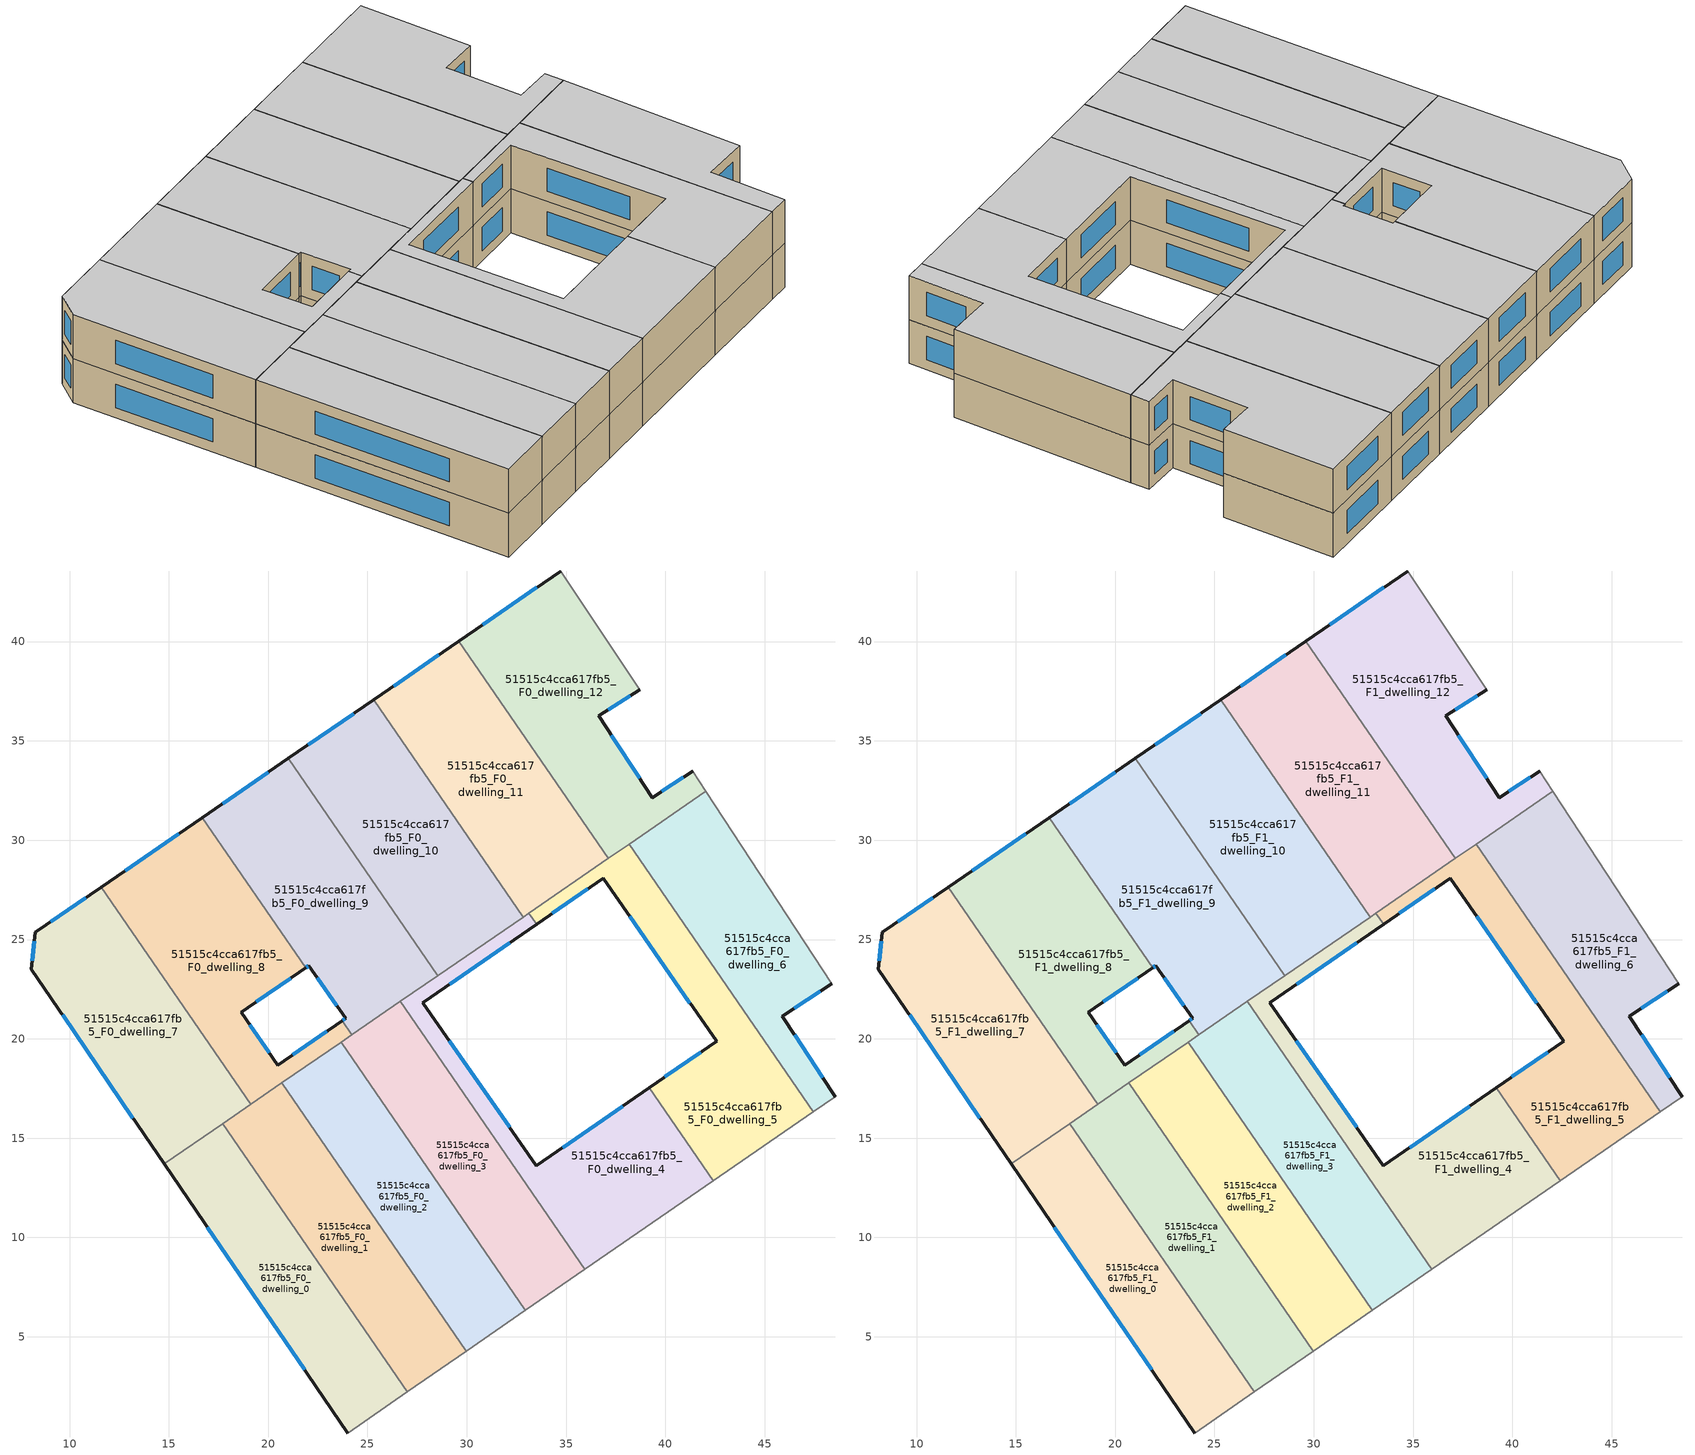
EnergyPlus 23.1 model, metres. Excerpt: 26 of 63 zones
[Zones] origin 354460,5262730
51515c4cca617fb5_F0_dwelling_0
 floor ground (EU_floor_Construction): 17.72,15.73 27.01,2.22 24,0.15 14.76,13.7 z0
 wall outside (EU_wall_Construction): 14.76,13.7 24,0.15 z0:3
 wall to 51515c4cca617fb5_F0_dwelling_1 (EU_wall_Construction): 27.01,2.22 17.72,15.73 z0:3
 wall adiabatic (EU_wall_Construction): 24,0.15 27.01,2.22 z0:3
 wall to 51515c4cca617fb5_F0_dwelling_7 (EU_wall_Construction): 17.72,15.73 14.76,13.7 z0:3
 window (EU_Window_Construction): 16.93,10.52 21.83,3.33 z0.7:2.3
51515c4cca617fb5_F0_dwelling_1
 floor ground (EU_floor_Construction): 20.7,17.78 29.98,4.28 27.01,2.22 17.72,15.73 z0
 wall to 51515c4cca617fb5_F0_dwelling_2 (EU_wall_Construction): 29.98,4.28 20.7,17.78 z0:3
 wall adiabatic (EU_wall_Construction): 27.01,2.22 29.98,4.28 z0:3
 wall to 51515c4cca617fb5_F0_dwelling_8 (EU_wall_Construction): 20.7,17.78 19.13,16.7 z0:3
 wall to 51515c4cca617fb5_F0_dwelling_7 (EU_wall_Construction): 19.13,16.71 17.72,15.73 z0:3
51515c4cca617fb5_F0_dwelling_10
 floor ground (EU_floor_Construction): 25.32,37.07 32.84,26.13 28.55,23.18 21.02,34.12 z0
 wall outside (EU_wall_Construction): 25.32,37.07 21.02,34.12 z0:3
 wall to 51515c4cca617fb5_F0_dwelling_11 (EU_wall_Construction): 32.84,26.13 25.32,37.07 z0:3
 wall to 51515c4cca617fb5_F0_dwelling_9 (EU_wall_Construction): 21.02,34.12 28.55,23.18 z0:3
 wall to 51515c4cca617fb5_F0_dwelling_4 (EU_wall_Construction): 28.55,23.18 32.84,26.13 z0:3
 window (EU_Window_Construction): 24.31,36.38 22.03,34.81 z0.7:2.3
51515c4cca617fb5_F0_dwelling_11
 floor ground (EU_floor_Construction): 29.61,40.02 37.13,29.08 32.84,26.13 25.32,37.07 z0
 wall outside (EU_wall_Construction): 29.61,40.02 25.32,37.07 z0:3
 wall to 51515c4cca617fb5_F0_dwelling_12 (EU_wall_Construction): 37.13,29.08 29.61,40.02 z0:3
 wall to 51515c4cca617fb5_F0_dwelling_5 (EU_wall_Construction): 33.13,26.33 37.13,29.08 z0:3
 wall to 51515c4cca617fb5_F0_dwelling_4 (EU_wall_Construction): 32.84,26.13 33.13,26.33 z0:3
 window (EU_Window_Construction): 28.6,39.33 26.32,37.76 z0.7:2.3
51515c4cca617fb5_F0_dwelling_12
 floor ground (EU_floor_Construction): 38.7,37.58 36.66,36.26 39.34,32.14 41.39,33.47 42.04,32.46 37.13,29.08 29.61,40.02 34.74,43.55 z0
 wall outside (EU_wall_Construction): 34.74,43.55 29.61,40.02 / 41.39,33.47 39.34,32.14 36.66,36.26 38.7,37.58 z0:3
 wall adiabatic (EU_wall_Construction): 42.04,32.46 41.39,33.47 / 38.7,37.58 34.74,43.55 z0:3
 wall to 51515c4cca617fb5_F0_dwelling_6 (EU_wall_Construction): 38.18,29.81 42.04,32.46 z0:3
 wall to 51515c4cca617fb5_F0_dwelling_5 (EU_wall_Construction): 37.13,29.08 38.18,29.81 z0:3
 window (EU_Window_Construction): 33.54,42.72 30.81,40.85 / 37.14,36.57 38.22,37.27 / 38.71,33.11 37.29,35.29 / 40.91,33.16 39.82,32.45 z0.7:2.3
51515c4cca617fb5_F0_dwelling_2
 floor ground (EU_floor_Construction): 23.67,19.83 32.96,6.33 29.98,4.28 20.7,17.78 z0
 wall to 51515c4cca617fb5_F0_dwelling_3 (EU_wall_Construction): 32.96,6.33 23.67,19.83 z0:3
 wall adiabatic (EU_wall_Construction): 29.98,4.28 32.96,6.33 z0:3
 wall to 51515c4cca617fb5_F0_dwelling_8 (EU_wall_Construction): 23.67,19.83 20.7,17.78 z0:3
51515c4cca617fb5_F0_dwelling_3
 floor ground (EU_floor_Construction): 26.66,21.88 35.94,8.39 32.96,6.33 23.67,19.83 z0
 wall to 51515c4cca617fb5_F0_dwelling_4 (EU_wall_Construction): 35.94,8.39 26.66,21.88 z0:3
 wall adiabatic (EU_wall_Construction): 32.96,6.33 35.94,8.39 z0:3
 wall to 51515c4cca617fb5_F0_dwelling_9 (EU_wall_Construction): 26.66,21.88 24.21,20.2 z0:3
 wall to 51515c4cca617fb5_F0_dwelling_8 (EU_wall_Construction): 24.21,20.2 23.68,19.83 z0:3
51515c4cca617fb5_F0_dwelling_4
 floor ground (EU_floor_Construction): 33.52,25.77 27.79,21.82 33.5,13.61 39.18,17.53 42.4,12.85 35.94,8.39 26.66,21.88 33.13,26.33 z0
 wall outside (EU_wall_Construction): 39.18,17.53 33.5,13.61 27.79,21.82 33.52,25.77 z0:3
 wall to 51515c4cca617fb5_F0_dwelling_5 (EU_wall_Construction): 33.52,25.77 33.13,26.33 / 42.4,12.85 39.18,17.53 z0:3
 wall adiabatic (EU_wall_Construction): 35.94,8.39 42.4,12.85 z0:3
 wall to 51515c4cca617fb5_F0_dwelling_9 (EU_wall_Construction): 28.55,23.18 26.66,21.88 z0:3
 window (EU_Window_Construction): 29.14,22.75 32.17,24.84 / 32.16,15.54 29.13,19.89 / 37.85,16.61 34.84,14.53 z0.7:2.3
51515c4cca617fb5_F0_dwelling_5
 floor ground (EU_floor_Construction): 38.18,29.81 47.45,16.33 42.4,12.85 39.18,17.53 42.58,19.87 36.87,28.09 33.52,25.77 33.13,26.33 z0
 wall outside (EU_wall_Construction): 33.52,25.77 36.87,28.09 42.58,19.87 39.18,17.53 z0:3
 wall to 51515c4cca617fb5_F0_dwelling_6 (EU_wall_Construction): 47.45,16.33 38.18,29.81 z0:3
 wall adiabatic (EU_wall_Construction): 42.4,12.85 47.45,16.33 z0:3
 window (EU_Window_Construction): 38.21,26.16 41.24,21.8 / 34.3,26.32 36.08,27.55 / 41.78,19.32 39.98,18.08 z0.7:2.3
51515c4cca617fb5_F0_dwelling_6
 floor ground (EU_floor_Construction): 42.04,32.46 48.39,22.76 45.9,21.15 48.55,17.09 47.45,16.33 38.18,29.81 z0
 wall outside (EU_wall_Construction): 48.55,17.09 45.9,21.15 48.39,22.76 z0:3
 wall adiabatic (EU_wall_Construction): 48.39,22.76 42.04,32.46 / 47.45,16.33 48.55,17.09 z0:3
 window (EU_Window_Construction): 46.48,21.53 47.8,22.39 / 47.92,18.04 46.52,20.2 z0.7:2.3
51515c4cca617fb5_F0_dwelling_7
 floor ground (EU_floor_Construction): 11.61,27.64 19.13,16.71 14.76,13.7 8.08,23.5 8.28,25.35 z0
 wall outside (EU_wall_Construction): 11.61,27.64 8.28,25.35 8.08,23.5 14.76,13.7 z0:3
 wall to 51515c4cca617fb5_F0_dwelling_8 (EU_wall_Construction): 19.13,16.71 11.61,27.64 z0:3
 window (EU_Window_Construction): 10.83,27.11 9.06,25.89 / 9.65,21.2 13.19,16 / 8.23,24.92 8.13,23.94 z0.7:2.3
51515c4cca617fb5_F0_dwelling_8
 floor ground (EU_floor_Construction): 16.69,31.14 21.89,23.58 18.64,21.34 20.49,18.68 23.72,20.92 24.21,20.2 19.13,16.71 11.61,27.64 z0
 wall outside (EU_wall_Construction): 23.72,20.92 20.49,18.68 18.64,21.34 21.89,23.58 / 16.69,31.14 11.61,27.64 z0:3
 wall to 51515c4cca617fb5_F0_dwelling_9 (EU_wall_Construction): 21.89,23.58 16.69,31.14 / 24.21,20.2 23.72,20.92 z0:3
 window (EU_Window_Construction): 19.4,21.86 21.13,23.05 / 20.05,19.3 19.07,20.71 / 22.96,20.39 21.25,19.2 / 15.5,30.32 12.8,28.46 z0.7:2.3
51515c4cca617fb5_F0_dwelling_9
 floor ground (EU_floor_Construction): 21.02,34.12 28.55,23.18 24.21,20.2 23.72,20.92 23.9,21.04 22.05,23.69 21.89,23.58 16.69,31.14 z0
 wall outside (EU_wall_Construction): 21.89,23.58 22.05,23.69 23.9,21.04 23.72,20.92 / 21.02,34.12 16.69,31.14 z0:3
 window (EU_Window_Construction): 22.48,23.07 23.46,21.66 / 21.93,23.6 22.01,23.66 / 20.01,33.42 17.71,31.84 / 23.86,21.01 23.76,20.95 z0.7:2.3
51515c4cca617fb5_F1_dwelling_0
 floor to 51515c4cca617fb5_F0_dwelling_0 (EU_floor_Construction): 17.72,15.73 27.01,2.22 24,0.15 14.76,13.7 z3
 wall outside (EU_wall_Construction): 14.76,13.7 24,0.15 z3:6
 wall to 51515c4cca617fb5_F1_dwelling_1 (EU_wall_Construction): 27.01,2.22 17.72,15.73 z3:6
 wall adiabatic (EU_wall_Construction): 24,0.15 27.01,2.22 z3:6
 wall to 51515c4cca617fb5_F1_dwelling_7 (EU_wall_Construction): 17.72,15.73 14.76,13.7 z3:6
 window (EU_Window_Construction): 16.93,10.52 21.83,3.33 z3.7:5.3
 ceiling to 51515c4cca617fb5_F2_dwelling_0 (EU_floor_Construction): 27.01,2.22 17.72,15.73 14.76,13.7 24,0.15 z6
51515c4cca617fb5_F1_dwelling_1
 floor to 51515c4cca617fb5_F0_dwelling_1 (EU_floor_Construction): 20.7,17.78 29.98,4.28 27.01,2.22 17.72,15.73 z3
 wall to 51515c4cca617fb5_F1_dwelling_2 (EU_wall_Construction): 29.98,4.28 20.7,17.78 z3:6
 wall adiabatic (EU_wall_Construction): 27.01,2.22 29.98,4.28 z3:6
 wall to 51515c4cca617fb5_F1_dwelling_8 (EU_wall_Construction): 20.7,17.78 19.13,16.7 z3:6
 wall to 51515c4cca617fb5_F1_dwelling_7 (EU_wall_Construction): 19.13,16.71 17.72,15.73 z3:6
 ceiling to 51515c4cca617fb5_F2_dwelling_1 (EU_floor_Construction): 29.98,4.28 20.7,17.78 17.72,15.73 27.01,2.22 z6
51515c4cca617fb5_F1_dwelling_10
 floor to 51515c4cca617fb5_F0_dwelling_10 (EU_floor_Construction): 25.32,37.07 32.84,26.13 28.55,23.18 21.02,34.12 z3
 wall outside (EU_wall_Construction): 25.32,37.07 21.02,34.12 z3:6
 wall to 51515c4cca617fb5_F1_dwelling_11 (EU_wall_Construction): 32.84,26.13 25.32,37.07 z3:6
 wall to 51515c4cca617fb5_F1_dwelling_9 (EU_wall_Construction): 21.02,34.12 28.55,23.18 z3:6
 wall to 51515c4cca617fb5_F1_dwelling_4 (EU_wall_Construction): 28.55,23.18 32.84,26.13 z3:6
 window (EU_Window_Construction): 24.31,36.38 22.03,34.81 z3.7:5.3
 ceiling to 51515c4cca617fb5_F2_dwelling_10 (EU_floor_Construction): 32.84,26.13 25.32,37.07 21.02,34.12 28.55,23.18 z6
51515c4cca617fb5_F1_dwelling_11
 floor to 51515c4cca617fb5_F0_dwelling_11 (EU_floor_Construction): 29.61,40.02 37.13,29.08 32.84,26.13 25.32,37.07 z3
 wall outside (EU_wall_Construction): 29.61,40.02 25.32,37.07 z3:6
 wall to 51515c4cca617fb5_F1_dwelling_12 (EU_wall_Construction): 37.13,29.08 29.61,40.02 z3:6
 wall to 51515c4cca617fb5_F1_dwelling_5 (EU_wall_Construction): 33.13,26.33 37.13,29.08 z3:6
 wall to 51515c4cca617fb5_F1_dwelling_4 (EU_wall_Construction): 32.84,26.13 33.13,26.33 z3:6
 window (EU_Window_Construction): 28.6,39.33 26.32,37.76 z3.7:5.3
 ceiling to 51515c4cca617fb5_F2_dwelling_11 (EU_floor_Construction): 37.13,29.08 29.61,40.02 25.32,37.07 32.84,26.13 z6
51515c4cca617fb5_F1_dwelling_12
 floor to 51515c4cca617fb5_F0_dwelling_12 (EU_floor_Construction): 38.7,37.58 36.66,36.26 39.34,32.14 41.39,33.47 42.04,32.46 37.13,29.08 29.61,40.02 34.74,43.55 z3
 wall outside (EU_wall_Construction): 34.74,43.55 29.61,40.02 / 41.39,33.47 39.34,32.14 36.66,36.26 38.7,37.58 z3:6
 wall adiabatic (EU_wall_Construction): 42.04,32.46 41.39,33.47 / 38.7,37.58 34.74,43.55 z3:6
 wall to 51515c4cca617fb5_F1_dwelling_6 (EU_wall_Construction): 38.18,29.81 42.04,32.46 z3:6
 wall to 51515c4cca617fb5_F1_dwelling_5 (EU_wall_Construction): 37.13,29.08 38.18,29.81 z3:6
 window (EU_Window_Construction): 33.54,42.72 30.81,40.85 / 37.14,36.57 38.22,37.27 / 38.71,33.11 37.29,35.29 / 40.91,33.16 39.82,32.45 z3.7:5.3
 ceiling to 51515c4cca617fb5_F2_dwelling_12 (EU_floor_Construction): 42.04,32.46 41.39,33.47 39.34,32.14 36.66,36.26 38.7,37.58 34.74,43.55 29.61,40.02 37.13,29.08 z6
51515c4cca617fb5_F1_dwelling_2
 floor to 51515c4cca617fb5_F0_dwelling_2 (EU_floor_Construction): 23.67,19.83 32.96,6.33 29.98,4.28 20.7,17.78 z3
 wall to 51515c4cca617fb5_F1_dwelling_3 (EU_wall_Construction): 32.96,6.33 23.67,19.83 z3:6
 wall adiabatic (EU_wall_Construction): 29.98,4.28 32.96,6.33 z3:6
 wall to 51515c4cca617fb5_F1_dwelling_8 (EU_wall_Construction): 23.67,19.83 20.7,17.78 z3:6
 ceiling to 51515c4cca617fb5_F2_dwelling_2 (EU_floor_Construction): 32.96,6.33 23.67,19.83 20.7,17.78 29.98,4.28 z6
51515c4cca617fb5_F1_dwelling_3
 floor to 51515c4cca617fb5_F0_dwelling_3 (EU_floor_Construction): 26.66,21.88 35.94,8.39 32.96,6.33 23.67,19.83 z3
 wall to 51515c4cca617fb5_F1_dwelling_4 (EU_wall_Construction): 35.94,8.39 26.66,21.88 z3:6
 wall adiabatic (EU_wall_Construction): 32.96,6.33 35.94,8.39 z3:6
 wall to 51515c4cca617fb5_F1_dwelling_9 (EU_wall_Construction): 26.66,21.88 24.21,20.2 z3:6
 wall to 51515c4cca617fb5_F1_dwelling_8 (EU_wall_Construction): 24.21,20.2 23.68,19.83 z3:6
 ceiling to 51515c4cca617fb5_F2_dwelling_3 (EU_floor_Construction): 35.94,8.39 26.66,21.88 23.67,19.83 32.96,6.33 z6
51515c4cca617fb5_F1_dwelling_4
 floor to 51515c4cca617fb5_F0_dwelling_4 (EU_floor_Construction): 33.52,25.77 27.79,21.82 33.5,13.61 39.18,17.53 42.4,12.85 35.94,8.39 26.66,21.88 33.13,26.33 z3
 wall outside (EU_wall_Construction): 39.18,17.53 33.5,13.61 27.79,21.82 33.52,25.77 z3:6
 wall to 51515c4cca617fb5_F1_dwelling_5 (EU_wall_Construction): 33.52,25.77 33.13,26.33 / 42.4,12.85 39.18,17.53 z3:6
 wall adiabatic (EU_wall_Construction): 35.94,8.39 42.4,12.85 z3:6
 wall to 51515c4cca617fb5_F1_dwelling_9 (EU_wall_Construction): 28.55,23.18 26.66,21.88 z3:6
 window (EU_Window_Construction): 29.14,22.75 32.17,24.84 / 32.16,15.54 29.13,19.89 / 37.85,16.61 34.84,14.53 z3.7:5.3
 ceiling to 51515c4cca617fb5_F2_dwelling_4 (EU_floor_Construction): 42.4,12.85 39.18,17.53 33.5,13.61 27.79,21.82 33.52,25.77 33.13,26.33 26.66,21.88 35.94,8.39 z6
51515c4cca617fb5_F1_dwelling_5
 floor to 51515c4cca617fb5_F0_dwelling_5 (EU_floor_Construction): 38.18,29.81 47.45,16.33 42.4,12.85 39.18,17.53 42.58,19.87 36.87,28.09 33.52,25.77 33.13,26.33 z3
 wall outside (EU_wall_Construction): 33.52,25.77 36.87,28.09 42.58,19.87 39.18,17.53 z3:6
 wall to 51515c4cca617fb5_F1_dwelling_6 (EU_wall_Construction): 47.45,16.33 38.18,29.81 z3:6
 wall adiabatic (EU_wall_Construction): 42.4,12.85 47.45,16.33 z3:6
 window (EU_Window_Construction): 38.21,26.16 41.24,21.8 / 34.3,26.32 36.08,27.55 / 41.78,19.32 39.98,18.08 z3.7:5.3
 ceiling to 51515c4cca617fb5_F2_dwelling_5 (EU_floor_Construction): 47.45,16.33 38.18,29.81 33.13,26.33 33.52,25.77 36.87,28.09 42.58,19.87 39.18,17.53 42.4,12.85 z6
51515c4cca617fb5_F1_dwelling_6
 floor to 51515c4cca617fb5_F0_dwelling_6 (EU_floor_Construction): 42.04,32.46 48.39,22.76 45.9,21.15 48.55,17.09 47.45,16.33 38.18,29.81 z3
 wall outside (EU_wall_Construction): 48.55,17.09 45.9,21.15 48.39,22.76 z3:6
 wall adiabatic (EU_wall_Construction): 48.39,22.76 42.04,32.46 / 47.45,16.33 48.55,17.09 z3:6
 window (EU_Window_Construction): 46.48,21.53 47.8,22.39 / 47.92,18.04 46.52,20.2 z3.7:5.3
 ceiling to 51515c4cca617fb5_F2_dwelling_6 (EU_floor_Construction): 48.55,17.09 45.9,21.15 48.39,22.76 42.04,32.46 38.18,29.81 47.45,16.33 z6
51515c4cca617fb5_F1_dwelling_7
 floor to 51515c4cca617fb5_F0_dwelling_7 (EU_floor_Construction): 11.61,27.64 19.13,16.71 14.76,13.7 8.08,23.5 8.28,25.35 z3
 wall outside (EU_wall_Construction): 11.61,27.64 8.28,25.35 8.08,23.5 14.76,13.7 z3:6
 wall to 51515c4cca617fb5_F1_dwelling_8 (EU_wall_Construction): 19.13,16.71 11.61,27.64 z3:6
 window (EU_Window_Construction): 10.83,27.11 9.06,25.89 / 9.65,21.2 13.19,16 / 8.23,24.92 8.13,23.94 z3.7:5.3
 ceiling to 51515c4cca617fb5_F2_dwelling_7 (EU_floor_Construction): 19.13,16.71 11.61,27.64 8.28,25.35 8.08,23.5 14.76,13.7 z6
51515c4cca617fb5_F1_dwelling_8
 floor to 51515c4cca617fb5_F0_dwelling_8 (EU_floor_Construction): 16.69,31.14 21.89,23.58 18.64,21.34 20.49,18.68 23.72,20.92 24.21,20.2 19.13,16.71 11.61,27.64 z3
 wall outside (EU_wall_Construction): 23.72,20.92 20.49,18.68 18.64,21.34 21.89,23.58 / 16.69,31.14 11.61,27.64 z3:6
 wall to 51515c4cca617fb5_F1_dwelling_9 (EU_wall_Construction): 21.89,23.58 16.69,31.14 / 24.21,20.2 23.72,20.92 z3:6
 window (EU_Window_Construction): 19.4,21.86 21.13,23.05 / 20.05,19.3 19.07,20.71 / 22.96,20.39 21.25,19.2 / 15.5,30.32 12.8,28.46 z3.7:5.3
 ceiling to 51515c4cca617fb5_F2_dwelling_8 (EU_floor_Construction): 24.21,20.2 23.72,20.92 20.49,18.68 18.64,21.34 21.89,23.58 16.69,31.14 11.61,27.64 19.13,16.71 z6
51515c4cca617fb5_F1_dwelling_9
 floor to 51515c4cca617fb5_F0_dwelling_9 (EU_floor_Construction): 21.02,34.12 28.55,23.18 24.21,20.2 23.72,20.92 23.9,21.04 22.05,23.69 21.89,23.58 16.69,31.14 z3
 wall outside (EU_wall_Construction): 21.89,23.58 22.05,23.69 23.9,21.04 23.72,20.92 / 21.02,34.12 16.69,31.14 z3:6
 window (EU_Window_Construction): 22.48,23.07 23.46,21.66 / 21.93,23.6 22.01,23.66 / 20.01,33.42 17.71,31.84 / 23.86,21.01 23.76,20.95 z3.7:5.3
 ceiling to 51515c4cca617fb5_F2_dwelling_9 (EU_floor_Construction): 28.55,23.18 21.02,34.12 16.69,31.14 21.89,23.58 22.05,23.69 23.9,21.04 23.72,20.92 24.21,20.2 z6
[Building]
EU S2 Campaign: North Axis=0; Terrain=City; Solar Distribution=FullExterior
[Site:Location]
Budapest.Ferenc.Liszt.Intl.AP: Latitude=47.437; Longitude=19.256; Time Zone=1; Elevation=185
[SizingPeriod:WeatherFileDays]
AnnualSizingPeriod: Begin Month=1; Begin Day of Month=1; End Month=12; End Day of Month=31; Day of Week for Start Day=Monday; Use Weather File Daylight Saving Period=No; Use Weather File Rain and Snow Indicators=No
[MATERIAL]
EU_InternalMass_Material: Roughness=MediumRough; Thickness=0.1; Conductivity=1; Density=1800; Specific Heat=900; Thermal Absorptance=0.9; Solar Absorptance=0.7; Visible Absorptance=0.7
[MATERIAL:NOMASS] Roughness=MediumRough; Thermal Absorptance=0.9; Solar Absorptance=0.7; Visible Absorptance=0.7
Name | Thermal Resistance
EU_wall_NoMass | 0.832559
EU_floor_NoMass | 0.872794
[WINDOWMATERIAL:SIMPLEGLAZINGSYSTEM]
EU_Window_SimpleGlazing: UFactor=2.79869; Solar Heat Gain Coefficient=0.75; Visible Transmittance=0.75
[CONSTRUCTION]
EU_wall_Construction: EU_wall_NoMass
EU_floor_Construction: EU_floor_NoMass
EU_Window_Construction: EU_Window_SimpleGlazing
EU_InternalMass_Construction: EU_InternalMass_Material
[ZONE] Type=1; Multiplier=1; Ceiling Height=autocalculate; Floor Area=autocalculate; Part of Total Floor Area=Yes
Name | Volume
51515c4cca617fb5_F0_dwelling_0; 51515c4cca617fb5_F1_dwelling_0; 51515c4cca617fb5_F0_dwelling_5; 51515c4cca617fb5_F1_dwelling_5 | 177.817
51515c4cca617fb5_F0_dwelling_1; 51515c4cca617fb5_F1_dwelling_1 | 177.804
51515c4cca617fb5_F0_dwelling_10; 51515c4cca617fb5_F1_dwelling_10 | 207.435
51515c4cca617fb5_F0_dwelling_11; 51515c4cca617fb5_F1_dwelling_11 | 207.423
51515c4cca617fb5_F0_dwelling_12; 51515c4cca617fb5_F1_dwelling_12 | 207.433
51515c4cca617fb5_F0_dwelling_2; 51515c4cca617fb5_F1_dwelling_2 | 177.786
51515c4cca617fb5_F0_dwelling_3; 51515c4cca617fb5_F1_dwelling_3 | 177.821
51515c4cca617fb5_F0_dwelling_4; 51515c4cca617fb5_F1_dwelling_4 | 177.799
51515c4cca617fb5_F0_dwelling_6; 51515c4cca617fb5_F1_dwelling_6 | 177.778
51515c4cca617fb5_F0_dwelling_7; 51515c4cca617fb5_F1_dwelling_7 | 207.429
51515c4cca617fb5_F0_dwelling_8; 51515c4cca617fb5_F1_dwelling_8 | 207.452
51515c4cca617fb5_F0_dwelling_9; 51515c4cca617fb5_F1_dwelling_9 | 207.434
[INTERNALMASS] Construction=EU_InternalMass_Construction
Name | Zone or ZoneList | Surface Area
51515c4cca617fb5_F0_dwelling_0_EU_InternalMass | 51515c4cca617fb5_F0_dwelling_0 | 59.2722
51515c4cca617fb5_F0_dwelling_1_EU_InternalMass | 51515c4cca617fb5_F0_dwelling_1 | 59.268
51515c4cca617fb5_F0_dwelling_2_EU_InternalMass | 51515c4cca617fb5_F0_dwelling_2 | 59.262
51515c4cca617fb5_F0_dwelling_3_EU_InternalMass | 51515c4cca617fb5_F0_dwelling_3 | 59.2736
51515c4cca617fb5_F0_dwelling_4_EU_InternalMass | 51515c4cca617fb5_F0_dwelling_4 | 59.2665
51515c4cca617fb5_F0_dwelling_5_EU_InternalMass | 51515c4cca617fb5_F0_dwelling_5 | 59.2724
51515c4cca617fb5_F0_dwelling_6_EU_InternalMass | 51515c4cca617fb5_F0_dwelling_6 | 59.2594
51515c4cca617fb5_F0_dwelling_7_EU_InternalMass | 51515c4cca617fb5_F0_dwelling_7 | 69.1431
51515c4cca617fb5_F0_dwelling_8_EU_InternalMass | 51515c4cca617fb5_F0_dwelling_8 | 69.1509
51515c4cca617fb5_F0_dwelling_9_EU_InternalMass | 51515c4cca617fb5_F0_dwelling_9 | 69.1443
51515c4cca617fb5_F0_dwelling_10_EU_InternalMass | 51515c4cca617fb5_F0_dwelling_10 | 69.1449
51515c4cca617fb5_F0_dwelling_11_EU_InternalMass | 51515c4cca617fb5_F0_dwelling_11 | 69.1409
51515c4cca617fb5_F0_dwelling_12_EU_InternalMass | 51515c4cca617fb5_F0_dwelling_12 | 69.1444
51515c4cca617fb5_F1_dwelling_0_EU_InternalMass | 51515c4cca617fb5_F1_dwelling_0 | 59.2722
51515c4cca617fb5_F1_dwelling_1_EU_InternalMass | 51515c4cca617fb5_F1_dwelling_1 | 59.268
51515c4cca617fb5_F1_dwelling_2_EU_InternalMass | 51515c4cca617fb5_F1_dwelling_2 | 59.262
51515c4cca617fb5_F1_dwelling_3_EU_InternalMass | 51515c4cca617fb5_F1_dwelling_3 | 59.2736
51515c4cca617fb5_F1_dwelling_4_EU_InternalMass | 51515c4cca617fb5_F1_dwelling_4 | 59.2665
51515c4cca617fb5_F1_dwelling_5_EU_InternalMass | 51515c4cca617fb5_F1_dwelling_5 | 59.2724
51515c4cca617fb5_F1_dwelling_6_EU_InternalMass | 51515c4cca617fb5_F1_dwelling_6 | 59.2594
51515c4cca617fb5_F1_dwelling_7_EU_InternalMass | 51515c4cca617fb5_F1_dwelling_7 | 69.1431
51515c4cca617fb5_F1_dwelling_8_EU_InternalMass | 51515c4cca617fb5_F1_dwelling_8 | 69.1509
51515c4cca617fb5_F1_dwelling_9_EU_InternalMass | 51515c4cca617fb5_F1_dwelling_9 | 69.1443
51515c4cca617fb5_F1_dwelling_10_EU_InternalMass | 51515c4cca617fb5_F1_dwelling_10 | 69.1449
51515c4cca617fb5_F1_dwelling_11_EU_InternalMass | 51515c4cca617fb5_F1_dwelling_11 | 69.1409
51515c4cca617fb5_F1_dwelling_12_EU_InternalMass | 51515c4cca617fb5_F1_dwelling_12 | 69.1444
[OTHEREQUIPMENT] Fuel Type=Electricity; Design Level Calculation Method=Watts/Area; Power per Zone Floor Area=1; Fraction Latent=0; Fraction Radiant=0; Fraction Lost=0; Carbon Dioxide Generation Rate=0; EndUse Subcategory=EU_Step8_InternalGains
Name | Zone or ZoneList or Space or SpaceList | Schedule
EU_Step8_InternalGain_51515c4cca617fb5_F0_dwelling_0_f000 | 51515c4cca617fb5_F0_dwelling_0 | EU_Step8_GainSchedule_51515c4cca617fb5_F0_dwelling_0_f000
EU_Step8_InternalGain_51515c4cca617fb5_F0_dwelling_1_f000 | 51515c4cca617fb5_F0_dwelling_1 | EU_Step8_GainSchedule_51515c4cca617fb5_F0_dwelling_1_f000
EU_Step8_InternalGain_51515c4cca617fb5_F0_dwelling_2_f000 | 51515c4cca617fb5_F0_dwelling_2 | EU_Step8_GainSchedule_51515c4cca617fb5_F0_dwelling_2_f000
EU_Step8_InternalGain_51515c4cca617fb5_F0_dwelling_3_f000 | 51515c4cca617fb5_F0_dwelling_3 | EU_Step8_GainSchedule_51515c4cca617fb5_F0_dwelling_3_f000
EU_Step8_InternalGain_51515c4cca617fb5_F0_dwelling_4_f000 | 51515c4cca617fb5_F0_dwelling_4 | EU_Step8_GainSchedule_51515c4cca617fb5_F0_dwelling_4_f000
EU_Step8_InternalGain_51515c4cca617fb5_F0_dwelling_5_f000 | 51515c4cca617fb5_F0_dwelling_5 | EU_Step8_GainSchedule_51515c4cca617fb5_F0_dwelling_5_f000
EU_Step8_InternalGain_51515c4cca617fb5_F0_dwelling_6_f000 | 51515c4cca617fb5_F0_dwelling_6 | EU_Step8_GainSchedule_51515c4cca617fb5_F0_dwelling_6_f000
EU_Step8_InternalGain_51515c4cca617fb5_F0_dwelling_7_f000 | 51515c4cca617fb5_F0_dwelling_7 | EU_Step8_GainSchedule_51515c4cca617fb5_F0_dwelling_7_f000
EU_Step8_InternalGain_51515c4cca617fb5_F0_dwelling_8_f000 | 51515c4cca617fb5_F0_dwelling_8 | EU_Step8_GainSchedule_51515c4cca617fb5_F0_dwelling_8_f000
EU_Step8_InternalGain_51515c4cca617fb5_F0_dwelling_9_f000 | 51515c4cca617fb5_F0_dwelling_9 | EU_Step8_GainSchedule_51515c4cca617fb5_F0_dwelling_9_f000
EU_Step8_InternalGain_51515c4cca617fb5_F0_dwelling_10_f000 | 51515c4cca617fb5_F0_dwelling_10 | EU_Step8_GainSchedule_51515c4cca617fb5_F0_dwelling_10_f000
EU_Step8_InternalGain_51515c4cca617fb5_F0_dwelling_11_f000 | 51515c4cca617fb5_F0_dwelling_11 | EU_Step8_GainSchedule_51515c4cca617fb5_F0_dwelling_11_f000
EU_Step8_InternalGain_51515c4cca617fb5_F0_dwelling_12_f000 | 51515c4cca617fb5_F0_dwelling_12 | EU_Step8_GainSchedule_51515c4cca617fb5_F0_dwelling_12_f000
EU_Step8_InternalGain_51515c4cca617fb5_F1_dwelling_0_f000 | 51515c4cca617fb5_F1_dwelling_0 | EU_Step8_GainSchedule_51515c4cca617fb5_F1_dwelling_0_f000
EU_Step8_InternalGain_51515c4cca617fb5_F1_dwelling_1_f000 | 51515c4cca617fb5_F1_dwelling_1 | EU_Step8_GainSchedule_51515c4cca617fb5_F1_dwelling_1_f000
EU_Step8_InternalGain_51515c4cca617fb5_F1_dwelling_2_f000 | 51515c4cca617fb5_F1_dwelling_2 | EU_Step8_GainSchedule_51515c4cca617fb5_F1_dwelling_2_f000
EU_Step8_InternalGain_51515c4cca617fb5_F1_dwelling_3_f000 | 51515c4cca617fb5_F1_dwelling_3 | EU_Step8_GainSchedule_51515c4cca617fb5_F1_dwelling_3_f000
EU_Step8_InternalGain_51515c4cca617fb5_F1_dwelling_4_f000 | 51515c4cca617fb5_F1_dwelling_4 | EU_Step8_GainSchedule_51515c4cca617fb5_F1_dwelling_4_f000
EU_Step8_InternalGain_51515c4cca617fb5_F1_dwelling_5_f000 | 51515c4cca617fb5_F1_dwelling_5 | EU_Step8_GainSchedule_51515c4cca617fb5_F1_dwelling_5_f000
EU_Step8_InternalGain_51515c4cca617fb5_F1_dwelling_6_f000 | 51515c4cca617fb5_F1_dwelling_6 | EU_Step8_GainSchedule_51515c4cca617fb5_F1_dwelling_6_f000
EU_Step8_InternalGain_51515c4cca617fb5_F1_dwelling_7_f000 | 51515c4cca617fb5_F1_dwelling_7 | EU_Step8_GainSchedule_51515c4cca617fb5_F1_dwelling_7_f000
EU_Step8_InternalGain_51515c4cca617fb5_F1_dwelling_8_f000 | 51515c4cca617fb5_F1_dwelling_8 | EU_Step8_GainSchedule_51515c4cca617fb5_F1_dwelling_8_f000
EU_Step8_InternalGain_51515c4cca617fb5_F1_dwelling_9_f000 | 51515c4cca617fb5_F1_dwelling_9 | EU_Step8_GainSchedule_51515c4cca617fb5_F1_dwelling_9_f000
EU_Step8_InternalGain_51515c4cca617fb5_F1_dwelling_10_f000 | 51515c4cca617fb5_F1_dwelling_10 | EU_Step8_GainSchedule_51515c4cca617fb5_F1_dwelling_10_f000
EU_Step8_InternalGain_51515c4cca617fb5_F1_dwelling_11_f000 | 51515c4cca617fb5_F1_dwelling_11 | EU_Step8_GainSchedule_51515c4cca617fb5_F1_dwelling_11_f000
EU_Step8_InternalGain_51515c4cca617fb5_F1_dwelling_12_f000 | 51515c4cca617fb5_F1_dwelling_12 | EU_Step8_GainSchedule_51515c4cca617fb5_F1_dwelling_12_f000
[ZONEVENTILATION:DESIGNFLOWRATE] Schedule=EU_AlwaysOn; Design Flow Rate Calculation Method=AirChanges/Hour; Air Changes per Hour=0.475469; Ventilation Type=Natural; Fan Pressure Rise=0; Fan Total Efficiency=1; Constant Term Coefficient=1; Temperature Term Coefficient=0; Velocity Term Coefficient=0; Velocity Squared Term Coefficient=0; Minimum Indoor Temperature=-100; Maximum Indoor Temperature=100; Delta Temperature=-100; Minimum Outdoor Temperature=-100; Maximum Outdoor Temperature=100; Maximum Wind Speed=40
Name | Zone or ZoneList or Space or SpaceList
EU_ConstantAir_51515c4cca617fb5_F0_dwelling_0 | 51515c4cca617fb5_F0_dwelling_0
EU_ConstantAir_51515c4cca617fb5_F0_dwelling_1 | 51515c4cca617fb5_F0_dwelling_1
EU_ConstantAir_51515c4cca617fb5_F0_dwelling_2 | 51515c4cca617fb5_F0_dwelling_2
EU_ConstantAir_51515c4cca617fb5_F0_dwelling_3 | 51515c4cca617fb5_F0_dwelling_3
EU_ConstantAir_51515c4cca617fb5_F0_dwelling_4 | 51515c4cca617fb5_F0_dwelling_4
EU_ConstantAir_51515c4cca617fb5_F0_dwelling_5 | 51515c4cca617fb5_F0_dwelling_5
EU_ConstantAir_51515c4cca617fb5_F0_dwelling_6 | 51515c4cca617fb5_F0_dwelling_6
EU_ConstantAir_51515c4cca617fb5_F0_dwelling_7 | 51515c4cca617fb5_F0_dwelling_7
EU_ConstantAir_51515c4cca617fb5_F0_dwelling_8 | 51515c4cca617fb5_F0_dwelling_8
EU_ConstantAir_51515c4cca617fb5_F0_dwelling_9 | 51515c4cca617fb5_F0_dwelling_9
EU_ConstantAir_51515c4cca617fb5_F0_dwelling_10 | 51515c4cca617fb5_F0_dwelling_10
EU_ConstantAir_51515c4cca617fb5_F0_dwelling_11 | 51515c4cca617fb5_F0_dwelling_11
EU_ConstantAir_51515c4cca617fb5_F0_dwelling_12 | 51515c4cca617fb5_F0_dwelling_12
EU_ConstantAir_51515c4cca617fb5_F1_dwelling_0 | 51515c4cca617fb5_F1_dwelling_0
EU_ConstantAir_51515c4cca617fb5_F1_dwelling_1 | 51515c4cca617fb5_F1_dwelling_1
EU_ConstantAir_51515c4cca617fb5_F1_dwelling_2 | 51515c4cca617fb5_F1_dwelling_2
EU_ConstantAir_51515c4cca617fb5_F1_dwelling_3 | 51515c4cca617fb5_F1_dwelling_3
EU_ConstantAir_51515c4cca617fb5_F1_dwelling_4 | 51515c4cca617fb5_F1_dwelling_4
EU_ConstantAir_51515c4cca617fb5_F1_dwelling_5 | 51515c4cca617fb5_F1_dwelling_5
EU_ConstantAir_51515c4cca617fb5_F1_dwelling_6 | 51515c4cca617fb5_F1_dwelling_6
EU_ConstantAir_51515c4cca617fb5_F1_dwelling_7 | 51515c4cca617fb5_F1_dwelling_7
EU_ConstantAir_51515c4cca617fb5_F1_dwelling_8 | 51515c4cca617fb5_F1_dwelling_8
EU_ConstantAir_51515c4cca617fb5_F1_dwelling_9 | 51515c4cca617fb5_F1_dwelling_9
EU_ConstantAir_51515c4cca617fb5_F1_dwelling_10 | 51515c4cca617fb5_F1_dwelling_10
EU_ConstantAir_51515c4cca617fb5_F1_dwelling_11 | 51515c4cca617fb5_F1_dwelling_11
EU_ConstantAir_51515c4cca617fb5_F1_dwelling_12 | 51515c4cca617fb5_F1_dwelling_12
[HVACTEMPLATE:THERMOSTAT] Constant Heating Setpoint=20; Constant Cooling Setpoint=50
EU_HeatOnly_51515c4cca617fb5_F0_dwelling_0; EU_HeatOnly_51515c4cca617fb5_F0_dwelling_1; EU_HeatOnly_51515c4cca617fb5_F0_dwelling_2; EU_HeatOnly_51515c4cca617fb5_F0_dwelling_3; EU_HeatOnly_51515c4cca617fb5_F0_dwelling_4; EU_HeatOnly_51515c4cca617fb5_F0_dwelling_5; EU_HeatOnly_51515c4cca617fb5_F0_dwelling_6; EU_HeatOnly_51515c4cca617fb5_F0_dwelling_7; EU_HeatOnly_51515c4cca617fb5_F0_dwelling_8; EU_HeatOnly_51515c4cca617fb5_F0_dwelling_9; EU_HeatOnly_51515c4cca617fb5_F0_dwelling_10; EU_HeatOnly_51515c4cca617fb5_F0_dwelling_11; EU_HeatOnly_51515c4cca617fb5_F0_dwelling_12; EU_HeatOnly_51515c4cca617fb5_F1_dwelling_0; EU_HeatOnly_51515c4cca617fb5_F1_dwelling_1; EU_HeatOnly_51515c4cca617fb5_F1_dwelling_2; EU_HeatOnly_51515c4cca617fb5_F1_dwelling_3; EU_HeatOnly_51515c4cca617fb5_F1_dwelling_4; EU_HeatOnly_51515c4cca617fb5_F1_dwelling_5; EU_HeatOnly_51515c4cca617fb5_F1_dwelling_6; EU_HeatOnly_51515c4cca617fb5_F1_dwelling_7; EU_HeatOnly_51515c4cca617fb5_F1_dwelling_8; EU_HeatOnly_51515c4cca617fb5_F1_dwelling_9; EU_HeatOnly_51515c4cca617fb5_F1_dwelling_10; EU_HeatOnly_51515c4cca617fb5_F1_dwelling_11; EU_HeatOnly_51515c4cca617fb5_F1_dwelling_12; EU_HeatOnly_51515c4cca617fb5_F2_dwelling_0; EU_HeatOnly_51515c4cca617fb5_F2_dwelling_1; EU_HeatOnly_51515c4cca617fb5_F2_dwelling_2; EU_HeatOnly_51515c4cca617fb5_F2_dwelling_3; EU_HeatOnly_51515c4cca617fb5_F2_dwelling_4; EU_HeatOnly_51515c4cca617fb5_F2_dwelling_5; EU_HeatOnly_51515c4cca617fb5_F2_dwelling_6; EU_HeatOnly_51515c4cca617fb5_F2_dwelling_7; EU_HeatOnly_51515c4cca617fb5_F2_dwelling_8; EU_HeatOnly_51515c4cca617fb5_F2_dwelling_9; EU_HeatOnly_51515c4cca617fb5_F2_dwelling_10; EU_HeatOnly_51515c4cca617fb5_F2_dwelling_11; EU_HeatOnly_51515c4cca617fb5_F2_dwelling_12; EU_HeatOnly_51515c4cca617fb5_F3_dwelling_0; EU_HeatOnly_51515c4cca617fb5_F3_dwelling_1; EU_HeatOnly_51515c4cca617fb5_F3_dwelling_2; EU_HeatOnly_51515c4cca617fb5_F3_dwelling_3; EU_HeatOnly_51515c4cca617fb5_F3_dwelling_4; EU_HeatOnly_51515c4cca617fb5_F3_dwelling_5; EU_HeatOnly_51515c4cca617fb5_F3_dwelling_6; EU_HeatOnly_51515c4cca617fb5_F3_dwelling_7; EU_HeatOnly_51515c4cca617fb5_F3_dwelling_8; EU_HeatOnly_51515c4cca617fb5_F3_dwelling_9; EU_HeatOnly_51515c4cca617fb5_F3_dwelling_10; EU_HeatOnly_51515c4cca617fb5_F3_dwelling_11; EU_HeatOnly_51515c4cca617fb5_F4_dwelling_0; EU_HeatOnly_51515c4cca617fb5_F4_dwelling_1; EU_HeatOnly_51515c4cca617fb5_F4_dwelling_2; EU_HeatOnly_51515c4cca617fb5_F4_dwelling_3; EU_HeatOnly_51515c4cca617fb5_F4_dwelling_4; EU_HeatOnly_51515c4cca617fb5_F4_dwelling_5; EU_HeatOnly_51515c4cca617fb5_F4_dwelling_6; EU_HeatOnly_51515c4cca617fb5_F4_dwelling_7; EU_HeatOnly_51515c4cca617fb5_F4_dwelling_8; EU_HeatOnly_51515c4cca617fb5_F4_dwelling_9; EU_HeatOnly_51515c4cca617fb5_F4_dwelling_10; EU_HeatOnly_51515c4cca617fb5_F4_dwelling_11
[HVACTEMPLATE:ZONE:IDEALLOADSAIRSYSTEM] System Availability Schedule=EU_AlwaysOn; Maximum Heating Supply Air Temperature=50; Minimum Cooling Supply Air Temperature=13; Maximum Heating Supply Air Humidity Ratio=0.0156; Minimum Cooling Supply Air Humidity Ratio=0.0077; Heating Limit=NoLimit; Cooling Limit=NoLimit; Heating Availability Schedule=EU_AlwaysOn; Cooling Availability Schedule=EU_CoolingOff; Dehumidification Control Type=ConstantSensibleHeatRatio; Cooling Sensible Heat Ratio=0.7; Dehumidification Setpoint=60; Humidification Control Type=None; Humidification Setpoint=30; Outdoor Air Method=None; Outdoor Air Flow Rate per Person=0.00944; Outdoor Air Flow Rate per Zone Floor Area=0; Outdoor Air Flow Rate per Zone=0; Demand Controlled Ventilation Type=None; Outdoor Air Economizer Type=NoEconomizer; Heat Recovery Type=None; Sensible Heat Recovery Effectiveness=0.7; Latent Heat Recovery Effectiveness=0.65
Name | Template Thermostat
51515c4cca617fb5_F0_dwelling_0 | EU_HeatOnly_51515c4cca617fb5_F0_dwelling_0
51515c4cca617fb5_F0_dwelling_1 | EU_HeatOnly_51515c4cca617fb5_F0_dwelling_1
51515c4cca617fb5_F0_dwelling_2 | EU_HeatOnly_51515c4cca617fb5_F0_dwelling_2
51515c4cca617fb5_F0_dwelling_3 | EU_HeatOnly_51515c4cca617fb5_F0_dwelling_3
51515c4cca617fb5_F0_dwelling_4 | EU_HeatOnly_51515c4cca617fb5_F0_dwelling_4
51515c4cca617fb5_F0_dwelling_5 | EU_HeatOnly_51515c4cca617fb5_F0_dwelling_5
51515c4cca617fb5_F0_dwelling_6 | EU_HeatOnly_51515c4cca617fb5_F0_dwelling_6
51515c4cca617fb5_F0_dwelling_7 | EU_HeatOnly_51515c4cca617fb5_F0_dwelling_7
51515c4cca617fb5_F0_dwelling_8 | EU_HeatOnly_51515c4cca617fb5_F0_dwelling_8
51515c4cca617fb5_F0_dwelling_9 | EU_HeatOnly_51515c4cca617fb5_F0_dwelling_9
51515c4cca617fb5_F0_dwelling_10 | EU_HeatOnly_51515c4cca617fb5_F0_dwelling_10
51515c4cca617fb5_F0_dwelling_11 | EU_HeatOnly_51515c4cca617fb5_F0_dwelling_11
51515c4cca617fb5_F0_dwelling_12 | EU_HeatOnly_51515c4cca617fb5_F0_dwelling_12
51515c4cca617fb5_F1_dwelling_0 | EU_HeatOnly_51515c4cca617fb5_F1_dwelling_0
51515c4cca617fb5_F1_dwelling_1 | EU_HeatOnly_51515c4cca617fb5_F1_dwelling_1
51515c4cca617fb5_F1_dwelling_2 | EU_HeatOnly_51515c4cca617fb5_F1_dwelling_2
51515c4cca617fb5_F1_dwelling_3 | EU_HeatOnly_51515c4cca617fb5_F1_dwelling_3
51515c4cca617fb5_F1_dwelling_4 | EU_HeatOnly_51515c4cca617fb5_F1_dwelling_4
51515c4cca617fb5_F1_dwelling_5 | EU_HeatOnly_51515c4cca617fb5_F1_dwelling_5
51515c4cca617fb5_F1_dwelling_6 | EU_HeatOnly_51515c4cca617fb5_F1_dwelling_6
51515c4cca617fb5_F1_dwelling_7 | EU_HeatOnly_51515c4cca617fb5_F1_dwelling_7
51515c4cca617fb5_F1_dwelling_8 | EU_HeatOnly_51515c4cca617fb5_F1_dwelling_8
51515c4cca617fb5_F1_dwelling_9 | EU_HeatOnly_51515c4cca617fb5_F1_dwelling_9
51515c4cca617fb5_F1_dwelling_10 | EU_HeatOnly_51515c4cca617fb5_F1_dwelling_10
51515c4cca617fb5_F1_dwelling_11 | EU_HeatOnly_51515c4cca617fb5_F1_dwelling_11
51515c4cca617fb5_F1_dwelling_12 | EU_HeatOnly_51515c4cca617fb5_F1_dwelling_12
[SIZING:ZONE] Zone Cooling Design Supply Air Temperature Input Method=SupplyAirTemperature; Zone Cooling Design Supply Air Temperature=13; Zone Heating Design Supply Air Temperature Input Method=SupplyAirTemperature; Zone Heating Design Supply Air Temperature=50; Zone Cooling Design Supply Air Humidity Ratio=0.008; Zone Heating Design Supply Air Humidity Ratio=0.008; Cooling Design Air Flow Method=DesignDay; Cooling Design Air Flow Rate=0; Cooling Minimum Air Flow per Zone Floor Area=0.000762; Cooling Minimum Air Flow=0; Cooling Minimum Air Flow Fraction=0.2; Heating Design Air Flow Method=DesignDay; Heating Design Air Flow Rate=0; Heating Maximum Air Flow per Zone Floor Area=0.002032; Heating Maximum Air Flow=0.141576; Heating Maximum Air Flow Fraction=0.3; Account for Dedicated Outdoor Air System=No; Dedicated Outdoor Air System Control Strategy=NeutralSupplyAir; Dedicated Outdoor Air Low Setpoint Temperature for Design=autosize; Dedicated Outdoor Air High Setpoint Temperature for Design=autosize; Zone Load Sizing Method=Sensible Load Only No Latent Load; Zone Latent Cooling Design Supply Air Humidity Ratio Input Method=HumidityRatioDifference; Zone Cooling Design Supply Air Humidity Ratio Difference=0.005; Zone Latent Heating Design Supply Air Humidity Ratio Input Method=HumidityRatioDifference; Zone Humidification Design Supply Air Humidity Ratio Difference=0.005
51515c4cca617fb5_F0_dwelling_0; 51515c4cca617fb5_F0_dwelling_1; 51515c4cca617fb5_F0_dwelling_2; 51515c4cca617fb5_F0_dwelling_3; 51515c4cca617fb5_F0_dwelling_4; 51515c4cca617fb5_F0_dwelling_5; 51515c4cca617fb5_F0_dwelling_6; 51515c4cca617fb5_F0_dwelling_7; 51515c4cca617fb5_F0_dwelling_8; 51515c4cca617fb5_F0_dwelling_9; 51515c4cca617fb5_F0_dwelling_10; 51515c4cca617fb5_F0_dwelling_11; 51515c4cca617fb5_F0_dwelling_12; 51515c4cca617fb5_F1_dwelling_0; 51515c4cca617fb5_F1_dwelling_1; 51515c4cca617fb5_F1_dwelling_2; 51515c4cca617fb5_F1_dwelling_3; 51515c4cca617fb5_F1_dwelling_4; 51515c4cca617fb5_F1_dwelling_5; 51515c4cca617fb5_F1_dwelling_6; 51515c4cca617fb5_F1_dwelling_7; 51515c4cca617fb5_F1_dwelling_8; 51515c4cca617fb5_F1_dwelling_9; 51515c4cca617fb5_F1_dwelling_10; 51515c4cca617fb5_F1_dwelling_11; 51515c4cca617fb5_F1_dwelling_12
[SCHEDULE:CONSTANT]
Name | Hourly Value
EU_AlwaysOn | 1
EU_CoolingOff | 0
[SCHEDULE:FILE] Column Number=1; Rows to Skip at Top=0; Number of Hours of Data=8760; Column Separator=Comma; Interpolate to Timestep=No; Minutes per Item=60; Adjust Schedule for Daylight Savings=Yes
Name | File
EU_Step8_GainSchedule_51515c4cca617fb5_F0_dwelling_0_f000 | ../../schedules/51515c4cca617fb5/51515c4cca617fb5_F0_dwelling_0_f000_gain.csv
EU_Step8_GainSchedule_51515c4cca617fb5_F0_dwelling_1_f000 | ../../schedules/51515c4cca617fb5/51515c4cca617fb5_F0_dwelling_1_f000_gain.csv
EU_Step8_GainSchedule_51515c4cca617fb5_F0_dwelling_2_f000 | ../../schedules/51515c4cca617fb5/51515c4cca617fb5_F0_dwelling_2_f000_gain.csv
EU_Step8_GainSchedule_51515c4cca617fb5_F0_dwelling_3_f000 | ../../schedules/51515c4cca617fb5/51515c4cca617fb5_F0_dwelling_3_f000_gain.csv
EU_Step8_GainSchedule_51515c4cca617fb5_F0_dwelling_4_f000 | ../../schedules/51515c4cca617fb5/51515c4cca617fb5_F0_dwelling_4_f000_gain.csv
EU_Step8_GainSchedule_51515c4cca617fb5_F0_dwelling_5_f000 | ../../schedules/51515c4cca617fb5/51515c4cca617fb5_F0_dwelling_5_f000_gain.csv
EU_Step8_GainSchedule_51515c4cca617fb5_F0_dwelling_6_f000 | ../../schedules/51515c4cca617fb5/51515c4cca617fb5_F0_dwelling_6_f000_gain.csv
EU_Step8_GainSchedule_51515c4cca617fb5_F0_dwelling_7_f000 | ../../schedules/51515c4cca617fb5/51515c4cca617fb5_F0_dwelling_7_f000_gain.csv
EU_Step8_GainSchedule_51515c4cca617fb5_F0_dwelling_8_f000 | ../../schedules/51515c4cca617fb5/51515c4cca617fb5_F0_dwelling_8_f000_gain.csv
EU_Step8_GainSchedule_51515c4cca617fb5_F0_dwelling_9_f000 | ../../schedules/51515c4cca617fb5/51515c4cca617fb5_F0_dwelling_9_f000_gain.csv
EU_Step8_GainSchedule_51515c4cca617fb5_F0_dwelling_10_f000 | ../../schedules/51515c4cca617fb5/51515c4cca617fb5_F0_dwelling_10_f000_gain.csv
EU_Step8_GainSchedule_51515c4cca617fb5_F0_dwelling_11_f000 | ../../schedules/51515c4cca617fb5/51515c4cca617fb5_F0_dwelling_11_f000_gain.csv
EU_Step8_GainSchedule_51515c4cca617fb5_F0_dwelling_12_f000 | ../../schedules/51515c4cca617fb5/51515c4cca617fb5_F0_dwelling_12_f000_gain.csv
EU_Step8_GainSchedule_51515c4cca617fb5_F1_dwelling_0_f000 | ../../schedules/51515c4cca617fb5/51515c4cca617fb5_F1_dwelling_0_f000_gain.csv
EU_Step8_GainSchedule_51515c4cca617fb5_F1_dwelling_1_f000 | ../../schedules/51515c4cca617fb5/51515c4cca617fb5_F1_dwelling_1_f000_gain.csv
EU_Step8_GainSchedule_51515c4cca617fb5_F1_dwelling_2_f000 | ../../schedules/51515c4cca617fb5/51515c4cca617fb5_F1_dwelling_2_f000_gain.csv
EU_Step8_GainSchedule_51515c4cca617fb5_F1_dwelling_3_f000 | ../../schedules/51515c4cca617fb5/51515c4cca617fb5_F1_dwelling_3_f000_gain.csv
EU_Step8_GainSchedule_51515c4cca617fb5_F1_dwelling_4_f000 | ../../schedules/51515c4cca617fb5/51515c4cca617fb5_F1_dwelling_4_f000_gain.csv
EU_Step8_GainSchedule_51515c4cca617fb5_F1_dwelling_5_f000 | ../../schedules/51515c4cca617fb5/51515c4cca617fb5_F1_dwelling_5_f000_gain.csv
EU_Step8_GainSchedule_51515c4cca617fb5_F1_dwelling_6_f000 | ../../schedules/51515c4cca617fb5/51515c4cca617fb5_F1_dwelling_6_f000_gain.csv
EU_Step8_GainSchedule_51515c4cca617fb5_F1_dwelling_7_f000 | ../../schedules/51515c4cca617fb5/51515c4cca617fb5_F1_dwelling_7_f000_gain.csv
EU_Step8_GainSchedule_51515c4cca617fb5_F1_dwelling_8_f000 | ../../schedules/51515c4cca617fb5/51515c4cca617fb5_F1_dwelling_8_f000_gain.csv
EU_Step8_GainSchedule_51515c4cca617fb5_F1_dwelling_9_f000 | ../../schedules/51515c4cca617fb5/51515c4cca617fb5_F1_dwelling_9_f000_gain.csv
EU_Step8_GainSchedule_51515c4cca617fb5_F1_dwelling_10_f000 | ../../schedules/51515c4cca617fb5/51515c4cca617fb5_F1_dwelling_10_f000_gain.csv
EU_Step8_GainSchedule_51515c4cca617fb5_F1_dwelling_11_f000 | ../../schedules/51515c4cca617fb5/51515c4cca617fb5_F1_dwelling_11_f000_gain.csv
EU_Step8_GainSchedule_51515c4cca617fb5_F1_dwelling_12_f000 | ../../schedules/51515c4cca617fb5/51515c4cca617fb5_F1_dwelling_12_f000_gain.csv
